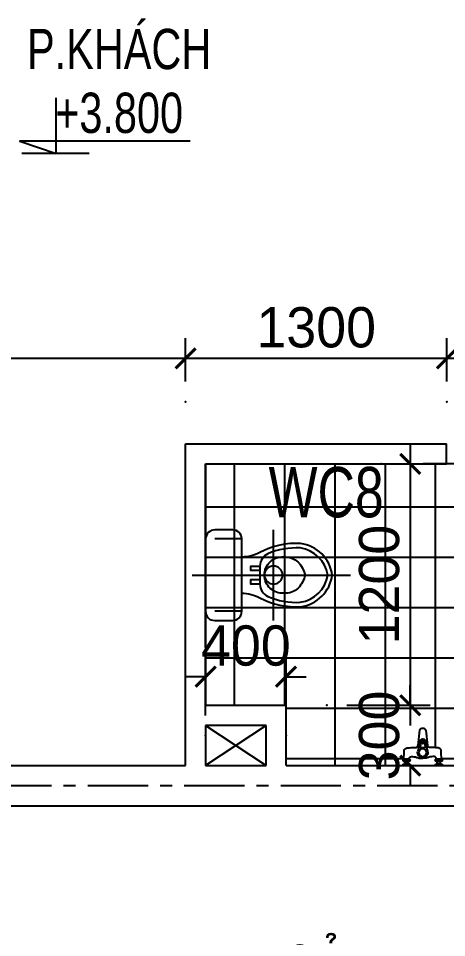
# Model space of a CAD drawing. Header units: inches. Extents: x -844707 to -690155, y -211546 to -175871.
# Drawn here: x -742312 to -740182, y -188168 to -183598 of the extents above; entities that cross this region are included whole.
import ezdxf

# ---------------------------------------------------------------- set-up
doc = ezdxf.new("R2010")
doc.units = ezdxf.units.IN
doc.header["$LTSCALE"] = 48
doc.header["$MEASUREMENT"] = 0
doc.linetypes.add('CENTER', pattern=[2, 1.25, -0.25, 0.25, -0.25])
for name, color, linetype in [('DWGSHARE.com-1HATCHCO-DWGSHARE.com', 8, 'Continuous'), ('DWGSHARE.com-CUA-DWGSHARE.com', 231, 'Continuous'), ('DWGSHARE.com-DIM-DWGSHARE.com', 251, 'Continuous'), ('DWGSHARE.com-HATCH-DWGSHARE.com', 8, 'Continuous'), ('DWGSHARE.com-LAYER1-DWGSHARE.com', 150, 'Continuous'), ('DWGSHARE.com-TBI-DWGSHARE.com', 7, 'Continuous'), ('DWGSHARE.com-text-DWGSHARE.com', 3, 'Continuous'), ('DWGSHARE.com-truc-DWGSHARE.com', 250, 'CENTER'), ('DWGSHARE.com-TUONG-DWGSHARE.com', 7, 'Continuous')]:
    doc.layers.add(name, color=color, linetype=linetype)
doc.layers.add('DWGSHARE.com-DefPoints-DWGSHARE.com', color=7, linetype='Continuous', plot=False)
doc.styles.add('KTEN', font='', dxfattribs={"width": 0.9})
doc.styles.add('VNI-AVO', font='')
doc.styles.get('KTEN').set_extended_font_data('VNI-Helve-Condense')
doc.styles.get('VNI-AVO').set_extended_font_data('VNI-Avo')
doc.dimstyles.new('tl1-100', dxfattribs={"dimtxt": 200, "dimasz": 100, "dimexe": 100, "dimexo": 100, "dimgap": 50, "dimtad": 1, "dimdec": 0, "dimzin": 0, "dimdsep": 46, "dimtxsty": 'VNI-AVO', "dimblk": 'ARCHTICK', "dimcen": 1, "dimdle": 100, "dimclrd": 256, "dimclre": 256, "dimclrt": 2, "dimadec": 0, "dimazin": 0, "dimtfac": 1, "dimtdec": 0, "dimtix": 1, "dimtofl": 0, "dimtmove": 2, "dimatfit": 3, "dimldrblk": 'ARCHTICK', "dimfxl": 1, "dimtolj": 2, "dimtzin": 0, "dimarcsym": 0})

# ---------------------------------------------------------------- blocks, each defined once
blk = doc.blocks.new('voisenmb')
at = {"layer": 'DWGSHARE.com-HATCH-DWGSHARE.com', "ltscale": 3}
for p, q in [((-8418.4, 182232.8), (-8418.4, 182229.4)), ((-8418.4, 182232.8), (-8378.4, 182232.8)), ((-8418.4, 182232.8), (-8418.4, 182229.4)), ((-8418.4, 182232.8), (-8378.4, 182232.8)), ((-8418.4, 182229.4), (-8407.2, 182221.6)), ((-8418.4, 182229.4), (-8407.2, 182221.6)), ((-8407.2, 182221.6), (-8407.2, 182210.3)), ((-8407.2, 182221.6), (-8407.2, 182210.3)), ((-8389.6, 182221.6), (-8378.4, 182229.4)), ((-8389.6, 182221.6), (-8378.4, 182229.4)), ((-8389.6, 182221.6), (-8389.6, 182210.3)), ((-8389.6, 182221.6), (-8389.6, 182210.3)), ((-8378.4, 182232.8), (-8378.4, 182229.4)), ((-8378.4, 182232.8), (-8378.4, 182229.4)), ((-8258.4, 182232.8), (-8258.4, 182229.4)), ((-8258.4, 182232.8), (-8218.4, 182232.8)), ((-8258.4, 182232.8), (-8258.4, 182229.4)), ((-8258.4, 182232.8), (-8218.4, 182232.8)), ((-8258.4, 182229.4), (-8247.2, 182221.6)), ((-8258.4, 182229.4), (-8247.2, 182221.6)), ((-8247.2, 182221.6), (-8247.2, 182210.3)), ((-8247.2, 182221.6), (-8247.2, 182210.3)), ((-8229.6, 182221.6), (-8218.4, 182229.4)), ((-8229.6, 182221.6), (-8218.4, 182229.4)), ((-8229.6, 182221.6), (-8229.6, 182210.3)), ((-8229.6, 182221.6), (-8229.6, 182210.3)), ((-8218.4, 182232.8), (-8218.4, 182229.4)), ((-8218.4, 182232.8), (-8218.4, 182229.4)), ((-8411.9, 182199.7), (-8411.9, 182202.3)), ((-8411.9, 182202.3), (-8385, 182202.3)), ((-8411.9, 182199.7), (-8411.9, 182202.3)), ((-8411.9, 182202.3), (-8385, 182202.3)), ((-8411.9, 182199.7), (-8385, 182199.7)), ((-8411.9, 182199.7), (-8385, 182199.7)), ((-8385, 182199.7), (-8385, 182202.3)), ((-8385, 182199.7), (-8385, 182202.3)), ((-8329.9, 182106.8), (-8343, 182161.3)), ((-8329.9, 182106.8), (-8343, 182161.3)), ((-8307, 182106.8), (-8293.8, 182161.3)), ((-8307, 182106.8), (-8293.8, 182161.3)), ((-8251.9, 182199.7), (-8251.9, 182202.3)), ((-8251.9, 182202.3), (-8225, 182202.3)), ((-8251.9, 182199.7), (-8251.9, 182202.3)), ((-8251.9, 182202.3), (-8225, 182202.3)), ((-8251.9, 182199.7), (-8225, 182199.7)), ((-8251.9, 182199.7), (-8225, 182199.7)), ((-8225, 182199.7), (-8225, 182202.3)), ((-8225, 182199.7), (-8225, 182202.3)), ((-8334, 182055.8), (-8342.7, 182132.3)), ((-8334, 182055.8), (-8342.7, 182132.3)), ((-8325.3, 182108.7), (-8330.7, 182139)), ((-8325.3, 182108.7), (-8330.7, 182139)), ((-8311.6, 182108.7), (-8306.2, 182139)), ((-8311.6, 182108.7), (-8306.2, 182139)), ((-8302.9, 182055.8), (-8294.1, 182132.3)), ((-8302.9, 182055.8), (-8294.1, 182132.3))]:
    blk.add_line(p, q, dxfattribs=at)
at = {"layer": 'DWGSHARE.com-HATCH-DWGSHARE.com'}
for p, q in [((-8378.4, 182229.4), (-8418.4, 182229.4)), ((-8378.4, 182229.4), (-8418.4, 182229.4)), ((-8383.1, 182210.3), (-8413.7, 182210.3)), ((-8383.1, 182210.3), (-8413.7, 182210.3)), ((-8389.6, 182221.6), (-8407.2, 182221.6)), ((-8389.6, 182221.6), (-8407.2, 182221.6)), ((-8389.6, 182221.6), (-8407.2, 182221.6)), ((-8389.6, 182221.6), (-8407.2, 182221.6)), ((-8218.4, 182229.4), (-8258.4, 182229.4)), ((-8218.4, 182229.4), (-8258.4, 182229.4)), ((-8223.1, 182210.3), (-8253.7, 182210.3)), ((-8223.1, 182210.3), (-8253.7, 182210.3)), ((-8229.6, 182221.6), (-8247.2, 182221.6)), ((-8229.6, 182221.6), (-8247.2, 182221.6)), ((-8229.6, 182221.6), (-8247.2, 182221.6)), ((-8229.6, 182221.6), (-8247.2, 182221.6)), ((-8229.6, 182221.6), (-8247.2, 182221.6)), ((-8229.6, 182221.6), (-8247.2, 182221.6)), ((-8413.7, 182202.3), (-8383.1, 182202.3)), ((-8413.7, 182202.3), (-8383.1, 182202.3)), ((-8253.7, 182202.3), (-8223.1, 182202.3)), ((-8253.7, 182202.3), (-8223.1, 182202.3))]:
    blk.add_line(p, q, dxfattribs=at)
at = {"layer": 'DWGSHARE.com-HATCH-DWGSHARE.com', "ltscale": 3}
for centre, major_axis, start_param, end_param in [((-8409.9, 182206.3), (4.34, 4.34), 1.798119, 2.91427), ((-8409.9, 182206.3), (4.34, 4.34), 1.798119, 2.91427), ((-8413.7, 182208.7), (-1.13, 1.13), -0.785398, 0.227323), ((-8413.7, 182208.7), (-1.13, 1.13), -0.785398, 0.227323), ((-8418.4, 182206.3), (0, 6.13), 4.001769, 5.423009), ((-8418.4, 182206.3), (0, 6.13), 4.001769, 5.423009), ((-8402.4, 182206.3), (0, 6.13), 0.860176, 2.281416), ((-8402.4, 182206.3), (0, 6.13), 0.860176, 2.281416), ((-8394.4, 182206.3), (0, 6.13), 4.001769, 5.423009), ((-8394.4, 182206.3), (0, 6.13), 4.001769, 5.423009), ((-8378.5, 182206.3), (0, 6.13), 0.860176, 2.281416), ((-8378.5, 182206.3), (0, 6.13), 0.860176, 2.281416), ((-8383.1, 182208.7), (1.13, 1.13), 6.055862, 7.068583), ((-8383.1, 182208.7), (1.13, 1.13), 6.055862, 7.068583), ((-8387, 182206.3), (-4.34, 4.34), 3.368916, 4.485066), ((-8387, 182206.3), (-4.34, 4.34), 3.368916, 4.485066), ((-8249.9, 182206.3), (4.34, 4.34), 1.798119, 2.91427), ((-8249.9, 182206.3), (4.34, 4.34), 1.798119, 2.91427), ((-8253.7, 182208.7), (-1.13, 1.13), -0.785398, 0.227323), ((-8253.7, 182208.7), (-1.13, 1.13), -0.785398, 0.227323), ((-8258.4, 182206.3), (0, 6.13), 4.001769, 5.423009), ((-8258.4, 182206.3), (0, 6.13), 4.001769, 5.423009), ((-8242.4, 182206.3), (0, 6.13), 0.860176, 2.281416), ((-8242.4, 182206.3), (0, 6.13), 0.860176, 2.281416), ((-8234.4, 182206.3), (0, 6.13), 4.001769, 5.423009), ((-8234.4, 182206.3), (0, 6.13), 4.001769, 5.423009), ((-8218.5, 182206.3), (0, 6.13), 0.860176, 2.281416), ((-8218.5, 182206.3), (0, 6.13), 0.860176, 2.281416), ((-8223.1, 182208.7), (1.13, 1.13), 6.055862, 7.068583), ((-8223.1, 182208.7), (1.13, 1.13), 6.055862, 7.068583), ((-8227, 182206.3), (-4.34, 4.34), 3.368916, 4.485066), ((-8227, 182206.3), (-4.34, 4.34), 3.368916, 4.485066), ((-8413.7, 182203.9), (1.13, 1.13), 2.91427, 3.926991), ((-8413.7, 182203.9), (1.13, 1.13), 2.91427, 3.926991), ((-8383.1, 182203.9), (-1.13, 1.13), 2.356194, 3.368916), ((-8383.1, 182203.9), (-1.13, 1.13), 2.356194, 3.368916), ((-8318.8, 182167.8), (0, 25.1), -0.013207, 1.844129), ((-8318.8, 182167.8), (0, 25.1), -0.013207, 1.844129), ((-8318.4, 182167.8), (0, 19.1), 1.571708340565867, 7.854893647745453), ((-8318.4, 182167.8), (0, 19.1), 1.571708340565867, 7.854893647745453), ((-8318.1, 182167.8), (0, 25.1), 4.438444, 6.29578), ((-8318.1, 182167.8), (0, 25.1), 4.438444, 6.29578), ((-8253.7, 182203.9), (1.13, 1.13), 2.91427, 3.926991), ((-8253.7, 182203.9), (1.13, 1.13), 2.91427, 3.926991), ((-8223.1, 182203.9), (-1.13, 1.13), 2.356194, 3.368916), ((-8223.1, 182203.9), (-1.13, 1.13), 2.356194, 3.368916), ((-8326.8, 182139.7), (0, 4), -0.278794, 1.747276), ((-8326.8, 182139.7), (0, 4), -0.278794, 1.747276), ((-8318.8, 182167.8), (0, 25.1), 2.864263, 3.155347), ((-8318.8, 182167.8), (0, 25.1), 2.864263, 3.155347), ((-8318.4, 182117.2), (0, 6.4), 1.570342, 7.853527), ((-8318.4, 182117.2), (0, 6.4), 1.570342, 7.853527), ((-8318.1, 182167.8), (0, 25.1), 3.127761, 3.418845), ((-8318.1, 182167.8), (0, 25.1), 3.127761, 3.418845), ((-8310.1, 182139.7), (-0.01, 4), 4.533638, 6.559707), ((-8310.1, 182139.7), (-0.01, 4), 4.533638, 6.559707), ((-8318.4, 182113), (0, 13), 2.066721, 4.216464), ((-8318.4, 182113), (0, 13), 2.066721, 4.216464), ((-8318.4, 182111.3), (0.02, 7.32), 1.942556, 4.346595), ((-8318.4, 182111.3), (0.02, 7.32), 1.942556, 4.346595), ((-8318.4, 182063), (0, 17.2), 2.009051, 4.2763), ((-8318.4, 182063), (0, 17.2), 2.009051, 4.2763), ((-8318.4, 182063), (0, 17.2), 2.009051, 4.2763)]:
    blk.add_ellipse(centre, major_axis=major_axis, ratio=1, start_param=start_param, end_param=end_param, dxfattribs=at)
for points, knots in [([(-8411.9, 182199.7), (-8411.4, 182186.3), (-8410.8, 182171.8), (-8410.3, 182155), (-8407, 182149.3), (-8400.5, 182145.2), (-8383, 182143.8), (-8366.4, 182142), (-8348.5, 182142.1), (-8343.9, 182137.3), (-8343.2, 182134.2), (-8342.7, 182132.3)], [0, 0, 0, 0, 2564.883919, 2784.580506, 3167.09667, 3757.053596, 4158.914698, 6489.176167, 7087.680095, 7332.065807, 7692.426366, 7692.426366, 7692.426366, 7692.426366]), ([(-8411.9, 182199.7), (-8411.4, 182186.3), (-8410.8, 182171.8), (-8410.3, 182155), (-8407, 182149.3), (-8400.5, 182145.2), (-8383, 182143.8), (-8366.4, 182142), (-8348.5, 182142.1), (-8343.9, 182137.3), (-8343.2, 182134.2), (-8342.7, 182132.3)], [0, 0, 0, 0, 2564.883919, 2784.580506, 3167.09667, 3757.053596, 4158.914698, 6489.176167, 7087.680095, 7332.065807, 7692.426366, 7692.426366, 7692.426366, 7692.426366]), ([(-8385, 182199.7), (-8385, 182197.4), (-8385.1, 182192.9), (-8378.8, 182187), (-8367.6, 182187.7), (-8353.5, 182189.5), (-8340.1, 182194.2), (-8328.9, 182196.6), (-8318.4, 182196.4)], [0, 0, 0, 0, 8.475038, 15.961674, 29.255673, 47.963091, 70.422589, 93.837243, 93.837243, 93.837243, 93.837243]), ([(-8385, 182199.7), (-8385, 182197.4), (-8385.1, 182192.9), (-8378.8, 182187), (-8367.6, 182187.7), (-8353.5, 182189.5), (-8340.1, 182194.2), (-8328.9, 182196.6), (-8318.4, 182196.4)], [0, 0, 0, 0, 8.475038, 15.961674, 29.255673, 47.963091, 70.422589, 93.837243, 93.837243, 93.837243, 93.837243]), ([(-8251.9, 182199.7), (-8251.8, 182197.4), (-8251.8, 182192.9), (-8258.1, 182187), (-8269.2, 182187.7), (-8283.4, 182189.5), (-8296.8, 182194.2), (-8307.9, 182196.6), (-8318.4, 182196.4)], [0, 0, 0, 0, 8.475038, 15.961674, 29.255673, 47.963091, 70.422589, 93.837243, 93.837243, 93.837243, 93.837243]), ([(-8251.9, 182199.7), (-8251.8, 182197.4), (-8251.8, 182192.9), (-8258.1, 182187), (-8269.2, 182187.7), (-8283.4, 182189.5), (-8296.8, 182194.2), (-8307.9, 182196.6), (-8318.4, 182196.4)], [0, 0, 0, 0, 8.475038, 15.961674, 29.255673, 47.963091, 70.422589, 93.837243, 93.837243, 93.837243, 93.837243]), ([(-8225, 182199.7), (-8225.5, 182186.3), (-8226.1, 182171.8), (-8226.6, 182155), (-8229.9, 182149.3), (-8236.3, 182145.2), (-8253.9, 182143.8), (-8270.4, 182142), (-8288.3, 182142.1), (-8292.9, 182137.3), (-8293.7, 182134.2), (-8294.1, 182132.3)], [0, 0, 0, 0, 2564.883919, 2784.580506, 3167.09667, 3757.053596, 4158.914698, 6489.176167, 7087.680095, 7332.065807, 7692.426366, 7692.426366, 7692.426366, 7692.426366]), ([(-8225, 182199.7), (-8225.5, 182186.3), (-8226.1, 182171.8), (-8226.6, 182155), (-8229.9, 182149.3), (-8236.3, 182145.2), (-8253.9, 182143.8), (-8270.4, 182142), (-8288.3, 182142.1), (-8292.9, 182137.3), (-8293.7, 182134.2), (-8294.1, 182132.3)], [0, 0, 0, 0, 2564.883919, 2784.580506, 3167.09667, 3757.053596, 4158.914698, 6489.176167, 7087.680095, 7332.065807, 7692.426366, 7692.426366, 7692.426366, 7692.426366])]:
    blk.add_open_spline(points, degree=3, knots=knots, dxfattribs=at)
for p in [(-8398.4, 182206.3), (-8238.4, 182206.3)]:
    blk.add_point(p, dxfattribs=at)
blk = doc.blocks.new('A$C60FA756C')
at = {"layer": 'DWGSHARE.com-1HATCHCO-DWGSHARE.com', "ltscale": 50}
for p, q in [((5715, 20002), (5715, 0)), ((1143, 13716), (1143, 17145)), ((10287, 13716), (10287, 17145)), ((11430, 9715), (0, 9715))]:
    blk.add_line(p, q, dxfattribs=at)
for points in [[(1143, 18288), (10287, 18288, -0.4470271), (11430, 17145), (11430, 14859, -0.4142136), (10287, 13716), (1143, 13716, -0.4142136), (0, 14859), (0, 17145, -0.4142136)], [(5715, 2864, -0.3269102), (2284, 6341, -0.1128843), (3021, 10445, -0.2905671), (4572, 11430), (6858, 11430, -0.2905671), (8409, 10445, -0.1128843), (9146, 6341, -0.3269102)]]:
    blk.add_lwpolyline(points, format="xyb", close=True, dxfattribs=at)
for points in [[(8001, 13716, 0.1231056), (8573, 11430, -0.1351714), (9715, 6286, -0.3340492), (5715, 2286, -0.3340492), (1715, 6286, -0.1351714), (2858, 11430, 0.1231056), (3429, 13716)], [(5715, 5715), (5715, 5715, 0.1278398), (7368, 6600, 0.2059804), (8007, 8404, 0.4332374), (5715, 10858, 0.4415903), (3423, 8404, 0.2059804), (4062, 6600, 0.1278398), (5715, 5715)]]:
    blk.add_lwpolyline(points, format="xyb", dxfattribs=at)
for points in [[(5144, 11430), (5144, 12573), (4572, 12573), (4572, 11430)], [(6858, 11430), (6858, 12573), (6286, 12573), (6286, 11430)]]:
    blk.add_lwpolyline(points, dxfattribs=at)
blk.add_circle((5715, 9715), 1143, dxfattribs=at)
blk = doc.blocks.new('XIBET1')
at = {"layer": 'DWGSHARE.com-1HATCHCO-DWGSHARE.com', "ltscale": 50}
blk.add_blockref('A$C60FA756C', (-5715, -18288), dxfattribs=at)
blk = doc.blocks.new('_ArchTick')
at = {"color": 0, "linetype": 'ByBlock', "const_width": 0.15}
blk.add_lwpolyline([(-0.5, -0.5), (0.5, 0.5)], dxfattribs=at)
blk = doc.blocks.new('*D672')
at = {"layer": 'DWGSHARE.com-DefPoints-DWGSHARE.com', "color": 0, "transparency": 16777216}
for p in [(-741380.4, -186870.8), (-741380.4, -187163.1), (-740980.1, -187163.1)]:
    blk.add_point(p, dxfattribs=at)
at = {"layer": 'DWGSHARE.com-DIM-DWGSHARE.com', "lineweight": -2, "transparency": 16777216}
for p, q in [((-741380.4, -187063.1), (-741380.4, -186770.8)), ((-740980.1, -187063.1), (-740980.1, -186770.8)), ((-741380.4, -186870.8), (-741480.4, -186870.8)), ((-740980.1, -186870.8), (-740880.1, -186870.8))]:
    blk.add_line(p, q, dxfattribs=at)
at = {"layer": 'DWGSHARE.com-DIM-DWGSHARE.com', "lineweight": -2, "transparency": 16777216, "xscale": 100, "yscale": 100, "zscale": 100}
blk.add_blockref('_ArchTick', (-741380.4, -186870.8), dxfattribs=at)
at = {"layer": 'DWGSHARE.com-DIM-DWGSHARE.com', "lineweight": -2, "transparency": 16777216, "xscale": 100, "yscale": 100, "zscale": 100, "rotation": 180}
blk.add_blockref('_ArchTick', (-740980.1, -186870.8), dxfattribs=at)
at = {"layer": 'DWGSHARE.com-DIM-DWGSHARE.com', "color": 2, "transparency": 16777216, "insert": (-741180.2, -186717.3), "char_height": 200, "attachment_point": 5, "style": 'VNI-AVO'}
blk.add_mtext('\\A2;400', dxfattribs=at)
blk = doc.blocks.new('*D673')
at = {"layer": 'DWGSHARE.com-DefPoints-DWGSHARE.com', "color": 0, "transparency": 16777216}
for p in [(-740778.2, -187013.1), (-740606.8, -187313.1), (-740362.8, -187313.1)]:
    blk.add_point(p, dxfattribs=at)
at = {"layer": 'DWGSHARE.com-DIM-DWGSHARE.com', "lineweight": -2, "transparency": 16777216}
for p, q in [((-740362.8, -187013.1), (-740362.8, -186913.1)), ((-740678.2, -187013.1), (-740262.8, -187013.1)), ((-740506.8, -187313.1), (-740262.8, -187313.1)), ((-740362.8, -187313.1), (-740362.8, -187413.1))]:
    blk.add_line(p, q, dxfattribs=at)
at = {"layer": 'DWGSHARE.com-DIM-DWGSHARE.com', "lineweight": -2, "transparency": 16777216, "xscale": 100, "yscale": 100, "zscale": 100}
for p, rotation in [((-740362.8, -187013.1), 270), ((-740362.8, -187313.1), 90)]:
    blk.add_blockref('_ArchTick', p, dxfattribs=dict(at, rotation=rotation))
at = {"layer": 'DWGSHARE.com-DIM-DWGSHARE.com', "color": 2, "transparency": 16777216, "insert": (-740516.3, -187163.1), "char_height": 200, "attachment_point": 5, "rotation": 90, "style": 'VNI-AVO'}
blk.add_mtext('\\A2;300', dxfattribs=at)
blk = doc.blocks.new('*D674')
at = {"layer": 'DWGSHARE.com-DefPoints-DWGSHARE.com', "color": 0, "transparency": 16777216}
for p in [(-740507.7, -185813.1), (-740606.8, -187013.1), (-740362.8, -187013.1)]:
    blk.add_point(p, dxfattribs=at)
at = {"layer": 'DWGSHARE.com-DIM-DWGSHARE.com', "lineweight": -2, "transparency": 16777216}
for p, q in [((-740362.8, -185713.1), (-740362.8, -187113.1)), ((-740407.7, -185813.1), (-740262.8, -185813.1)), ((-740506.8, -187013.1), (-740262.8, -187013.1))]:
    blk.add_line(p, q, dxfattribs=at)
at = {"layer": 'DWGSHARE.com-DIM-DWGSHARE.com', "lineweight": -2, "transparency": 16777216, "xscale": 100, "yscale": 100, "zscale": 100}
for p, rotation in [((-740362.8, -185813.1), 90), ((-740362.8, -187013.1), 270)]:
    blk.add_blockref('_ArchTick', p, dxfattribs=dict(at, rotation=rotation))
at = {"layer": 'DWGSHARE.com-DIM-DWGSHARE.com', "color": 2, "transparency": 16777216, "insert": (-740516.3, -186413.1), "char_height": 200, "attachment_point": 5, "rotation": 90, "style": 'VNI-AVO'}
blk.add_mtext('\\A2;1200', dxfattribs=at)
blk = doc.blocks.new('*D675')
at = {"layer": 'DWGSHARE.com-DefPoints-DWGSHARE.com', "color": 0, "transparency": 16777216}
for p in [(-741480.4, -185288.6), (-741480.4, -185503.8), (-740180.2, -185503.8)]:
    blk.add_point(p, dxfattribs=at)
at = {"layer": 'DWGSHARE.com-DIM-DWGSHARE.com', "lineweight": -2, "transparency": 16777216}
for p, q in [((-741480.4, -185403.8), (-741480.4, -185188.6)), ((-740180.2, -185403.8), (-740180.2, -185188.6)), ((-740080.2, -185288.6), (-741580.4, -185288.6))]:
    blk.add_line(p, q, dxfattribs=at)
at = {"layer": 'DWGSHARE.com-DIM-DWGSHARE.com', "lineweight": -2, "transparency": 16777216, "xscale": 100, "yscale": 100, "zscale": 100, "rotation": 180}
blk.add_blockref('_ArchTick', (-741480.4, -185288.6), dxfattribs=at)
at = {"layer": 'DWGSHARE.com-DIM-DWGSHARE.com', "lineweight": -2, "transparency": 16777216, "xscale": 100, "yscale": 100, "zscale": 100}
blk.add_blockref('_ArchTick', (-740180.2, -185288.6), dxfattribs=at)
at = {"layer": 'DWGSHARE.com-DIM-DWGSHARE.com', "color": 2, "transparency": 16777216, "insert": (-740830.3, -185135.1), "char_height": 200, "attachment_point": 5, "style": 'VNI-AVO'}
blk.add_mtext('\\A2;1300', dxfattribs=at)
blk = doc.blocks.new('*D676')
at = {"layer": 'DWGSHARE.com-DefPoints-DWGSHARE.com', "color": 0, "transparency": 16777216}
for p in [(-740180.2, -185288.6), (-739480.1, -185476.2), (-740180.2, -185503.8)]:
    blk.add_point(p, dxfattribs=at)
at = {"layer": 'DWGSHARE.com-DIM-DWGSHARE.com', "lineweight": -2, "transparency": 16777216}
for p, q in [((-740180.2, -185403.8), (-740180.2, -185188.6)), ((-739480.1, -185376.2), (-739480.1, -185188.6)), ((-739380.1, -185288.6), (-740280.2, -185288.6))]:
    blk.add_line(p, q, dxfattribs=at)
at = {"layer": 'DWGSHARE.com-DIM-DWGSHARE.com', "lineweight": -2, "transparency": 16777216, "xscale": 100, "yscale": 100, "zscale": 100, "rotation": 180}
blk.add_blockref('_ArchTick', (-740180.2, -185288.6), dxfattribs=at)
at = {"layer": 'DWGSHARE.com-DIM-DWGSHARE.com', "lineweight": -2, "transparency": 16777216, "xscale": 100, "yscale": 100, "zscale": 100}
blk.add_blockref('_ArchTick', (-739480.1, -185288.6), dxfattribs=at)
at = {"layer": 'DWGSHARE.com-DIM-DWGSHARE.com', "color": 2, "transparency": 16777216, "insert": (-739830.2, -185449.3), "char_height": 200, "attachment_point": 5, "style": 'VNI-AVO'}
blk.add_mtext('\\A2;700', dxfattribs=at)
blk = doc.blocks.new('*D687')
at = {"layer": 'DWGSHARE.com-DefPoints-DWGSHARE.com', "color": 0, "transparency": 16777216}
for p in [(-744330.8, -185288.6), (-741480.4, -185503.8), (-744330.8, -185589.4)]:
    blk.add_point(p, dxfattribs=at)
at = {"layer": 'DWGSHARE.com-DIM-DWGSHARE.com', "lineweight": -2, "transparency": 16777216}
for p, q in [((-744330.8, -185489.4), (-744330.8, -185188.6)), ((-741480.4, -185403.8), (-741480.4, -185188.6)), ((-741380.4, -185288.6), (-744430.8, -185288.6))]:
    blk.add_line(p, q, dxfattribs=at)
at = {"layer": 'DWGSHARE.com-DIM-DWGSHARE.com', "lineweight": -2, "transparency": 16777216, "xscale": 100, "yscale": 100, "zscale": 100, "rotation": 180}
blk.add_blockref('_ArchTick', (-744330.8, -185288.6), dxfattribs=at)
at = {"layer": 'DWGSHARE.com-DIM-DWGSHARE.com', "lineweight": -2, "transparency": 16777216, "xscale": 100, "yscale": 100, "zscale": 100}
blk.add_blockref('_ArchTick', (-741480.4, -185288.6), dxfattribs=at)
at = {"layer": 'DWGSHARE.com-DIM-DWGSHARE.com', "color": 2, "transparency": 16777216, "insert": (-742905.6, -185135.1), "char_height": 200, "attachment_point": 5, "style": 'VNI-AVO'}
blk.add_mtext('\\A2;2850', dxfattribs=at)

msp = doc.modelspace()

# ---------------------------------------------------------------- hatches: boundary and pattern name
at = {"layer": 'DWGSHARE.com-HATCH-DWGSHARE.com'}
h = msp.add_hatch(dxfattribs=at)
h.set_pattern_fill('ANSI37', color=256, scale=2000, angle=45, style=0)
h.set_pattern_definition([(90, (-1492236.2, 3222.64), (250, 4e-14), []), (7e-15, (-1492236.2, 3222.64), (4e-14, -250), [])])
edge = h.paths.add_edge_path()
edge.add_line((-741380.5, -185813.1), (-740180.4, -185813.1))
edge.add_line((-740180.4, -185813.1), (-740180.4, -185800.6))
edge.add_line((-740180.4, -185800.6), (-740154.1, -185800.6))
edge.add_arc((-739506.7, -185800.6), 647.4, 180, 266.9014)
edge.add_line((-739541.7, -186447), (-739506.7, -186447))
edge.add_line((-739506.7, -186447), (-739506.7, -186429.5))
edge.add_line((-739506.7, -186429.5), (-739498, -186429.5))
edge.add_line((-739498, -186429.5), (-739498, -186433.9))
edge.add_line((-739498, -186433.9), (-739471.8, -186438.2))
edge.add_line((-739471.8, -186438.2), (-739467.4, -186438.2))
edge.add_line((-739467.4, -186438.2), (-739467.4, -186403.2))
edge.add_line((-739467.4, -186403.2), (-739471.8, -186403.2))
edge.add_line((-739471.8, -186403.2), (-739498, -186407.6))
edge.add_line((-739498, -186407.6), (-739498, -186412))
edge.add_line((-739498, -186412), (-739506.7, -186412))
edge.add_line((-739506.7, -186412), (-739506.7, -186394.5))
edge.add_line((-739506.7, -186394.5), (-739506.7, -185853))
edge.add_line((-739506.7, -185853), (-739506.7, -185800.6))
edge.add_line((-739506.7, -185800.6), (-739480.3, -185800.6))
edge.add_line((-739480.3, -185800.6), (-739480.3, -185813.1))
edge.add_line((-739480.3, -185813.1), (-739380.3, -185813.1))
edge.add_line((-739380.3, -185813.1), (-739380.3, -186572.9))
edge.add_line((-739380.3, -186572.9), (-739403.5, -186572.9))
edge.add_line((-739403.5, -186572.9), (-739403.5, -186746.7))
edge.add_arc((-739557.5, -186912.7), 226.4, 407.1476, 446.4552)
edge.add_arc((-739564, -186925.4), 239.6, 445.1068, 540.312)
edge.add_arc((-739564, -186928), 239.6, 539.688, 634.8932)
edge.add_arc((-739557.5, -186940.7), 226.4, 273.5448, 312.8524)
edge.add_line((-739403.5, -187106.7), (-739403.5, -187249.4))
edge.add_line((-739403.5, -187249.4), (-739380.3, -187249.4))
edge.add_line((-739380.3, -187249.4), (-739380.3, -187313.1))
edge.add_line((-739380.3, -187313.1), (-740199.8, -187313.1))
edge.add_line((-740199.8, -187313.1), (-740199.8, -187309.7))
edge.add_line((-740199.8, -187309.7), (-740211, -187301.9))
edge.add_line((-740211, -187301.9), (-740211, -187290.4))
edge.add_ellipse((-740215.7, -187286.6), major_axis=(0, 6.13), ratio=1, start_angle=229.2845, end_angle=310.7155)
edge.add_line((-740211.1, -187282.6), (-740206.3, -187282.6))
edge.add_line((-740206.3, -187282.6), (-740206.3, -187280))
edge.add_spline(control_points=[(-740206.3, -187280), (-740206.9, -187266.6), (-740207.4, -187252), (-740207.9, -187235.3), (-740211.2, -187229.6), (-740217.7, -187225.5), (-740235.2, -187224.1), (-740251.8, -187222.2), (-740269.7, -187222.4), (-740274.3, -187217.6), (-740275, -187214.4), (-740275.5, -187212.6)], knot_values=[0, 0, 0, 0, 2564.883919, 2784.580506, 3167.09667, 3757.053596, 4158.914698, 6489.176167, 7087.680095, 7332.065807, 7692.426366, 7692.426366, 7692.426366, 7692.426366], degree=3, periodic=0)
edge.add_line((-740275.5, -187212.6), (-740284.2, -187136))
edge.add_ellipse((-740299.8, -187143.3), major_axis=(0, 17.2), ratio=1, start_angle=294.9861, end_angle=424.8899)
edge.add_line((-740315.3, -187136), (-740324.1, -187212.6))
edge.add_spline(control_points=[(-740324.1, -187212.6), (-740324.5, -187214.4), (-740325.3, -187217.6), (-740329.9, -187222.4), (-740347.8, -187222.2), (-740364.3, -187224.1), (-740381.9, -187225.5), (-740388.4, -187229.6), (-740391.6, -187235.3), (-740392.1, -187252), (-740392.7, -187266.6), (-740393.2, -187280)], knot_values=[0, 0, 0, 0, 360.360559, 604.746271, 1203.250199, 3533.511668, 3935.37277, 4525.329696, 4907.84586, 5127.542447, 7692.426366, 7692.426366, 7692.426366, 7692.426366], degree=3, periodic=0)
edge.add_ellipse((-740395.1, -187284.2), major_axis=(1.13, 1.13), ratio=1, start_angle=45.1216, end_angle=103.0246)
edge.add_ellipse((-740391.3, -187286.6), major_axis=(-4.34, 4.34), ratio=1, start_angle=13.0246, end_angle=76.9754)
edge.add_ellipse((-740395.1, -187289), major_axis=(-1.13, 1.13), ratio=1, start_angle=76.9754, end_angle=135)
edge.add_ellipse((-740399.7, -187286.6), major_axis=(0, 6.13), ratio=1, start_angle=229.2845, end_angle=310.7155, ccw=False)
edge.add_line((-740395.1, -187290.6), (-740388.6, -187290.6))
edge.add_line((-740388.6, -187290.6), (-740388.6, -187301.9))
edge.add_line((-740388.6, -187301.9), (-740399.8, -187309.7))
edge.add_line((-740399.8, -187309.7), (-740399.8, -187313.1))
edge.add_line((-740399.8, -187313.1), (-740980.2, -187313.1))
edge.add_line((-740980.2, -187313.1), (-740980.2, -187013.1))
edge.add_line((-740980.2, -187013.1), (-741380.5, -187013.1))
edge.add_line((-741380.5, -187013.1), (-741380.5, -185813.1))
edge = h.paths.add_edge_path(flags=17)
edge.add_ellipse((-740204.5, -187284.2), major_axis=(1.13, 1.13), ratio=1, start_angle=346.9754, end_angle=404.8784, ccw=False)
edge.add_ellipse((-740208.3, -187286.6), major_axis=(-4.34, 4.34), ratio=1, start_angle=193.0246, end_angle=256.9754, ccw=False)
edge.add_ellipse((-740204.5, -187289), major_axis=(-1.13, 1.13), ratio=1, start_angle=135.1216, end_angle=193.0246, ccw=False)
edge.add_ellipse((-740199.8, -187286.6), major_axis=(0, 6.13), ratio=1, start_angle=49.2845, end_angle=130.7155)

# ---------------------------------------------------------------- linework, layer by layer
at = {"layer": 'DWGSHARE.com-DIM-DWGSHARE.com'}
msp.add_line((-739430.1, -185813.1), (-740298.3, -185813.1), dxfattribs=at)
at = {"layer": 'DWGSHARE.com-HATCH-DWGSHARE.com'}
for p, q in [((-741380.3, -187113.1), (-741079.9, -187313.1)), ((-741079.9, -187113.1), (-741380.3, -187313.1))]:
    msp.add_line(p, q, dxfattribs=at)
at = {"layer": 'DWGSHARE.com-LAYER1-DWGSHARE.com', "color": 1}
msp.add_line((-741959.2, -184270.5), (-742295.3, -184270.5), dxfattribs=at)
msp.add_lwpolyline([(-741457, -184209.2), (-742304.2, -184209.2), (-742124.8, -184270.5), (-742124.8, -183993.4)], dxfattribs=at)
at = {"layer": 'DWGSHARE.com-truc-DWGSHARE.com', "ltscale": 5}
msp.add_line((-733027.1, -187413.1), (-759552, -187413.1), dxfattribs=at)
at = {"layer": 'DWGSHARE.com-TUONG-DWGSHARE.com'}
for p, q in [((-741480.3, -185713.1), (-740182, -185713.1)), ((-741480.3, -187313.1), (-741480.3, -185713.1)), ((-740182, -185813.1), (-740182, -185713.1)), ((-741380.3, -185813.1), (-741380.3, -186726.3)), ((-741380.3, -186726.3), (-741380.3, -185813.1)), ((-741380.3, -185813.1), (-740182, -185813.1)), ((-741380.3, -186718.1), (-741380.3, -187013.1)), ((-741380.3, -186718.1), (-741380.3, -187013.1)), ((-741380.3, -187013.1), (-740979.9, -187013.1)), ((-740979.9, -187313.1), (-740979.9, -187013.1)), ((-741079.9, -187113.7), (-741380.3, -187113.7)), ((-741380.3, -187113.7), (-741380.3, -187313.1)), ((-741380.3, -187113.7), (-741380.3, -187313.1)), ((-741079.9, -187313.1), (-741079.9, -187113.1)), ((-741480.3, -187313.1), (-741480.3, -187213.1)), ((-743080.8, -187313.1), (-741480.3, -187313.1)), ((-741380.3, -187313.1), (-741079.9, -187313.1)), ((-741380.3, -187313.1), (-741079.9, -187313.1)), ((-740979.9, -187313.1), (-739381, -187313.1)), ((-742880.8, -187513.1), (-739381, -187513.1))]:
    msp.add_line(p, q, dxfattribs=at)

# ---------------------------------------------------------------- block references
at = {"layer": 'DWGSHARE.com-HATCH-DWGSHARE.com', "xscale": -1, "rotation": 180}
msp.add_blockref('voisenmb', (-731982.1, -5080.3), dxfattribs=at)
at = {"layer": 'DWGSHARE.com-TBI-DWGSHARE.com', "xscale": -0.03937007870990783, "yscale": 0.03937007870990783, "zscale": 0.03937007874015748, "rotation": 90}
msp.add_blockref('XIBET1', (-741380.3, -186365.9), dxfattribs=at)

# ---------------------------------------------------------------- texts
at = {"layer": 'DWGSHARE.com-CUA-DWGSHARE.com', "style": 'KTEN', "width": 0.9}
msp.add_text('WC8', height=250, dxfattribs=at).set_placement((-741067.1, -186078.3))
at = {"layer": 'DWGSHARE.com-text-DWGSHARE.com', "style": 'KTEN', "width": 0.9}
for s, p in [('P.KHAÙCH', (-742268.8, -183850.2)), ('+3.800', (-742129.1, -184167.6))]:
    msp.add_text(s, height=200, dxfattribs=at).set_placement(p)
at = {"layer": 'DWGSHARE.com-text-DWGSHARE.com', "insert": (-740683.5, -188205.7), "char_height": 200, "width": 1261, "attachment_point": 3, "style": 'KTEN'}
msp.add_mtext('P.NGUÛ', dxfattribs=at)

# ---------------------------------------------------------------- dimensions: what is measured, and where the dimension line sits
at = {"layer": 'DWGSHARE.com-DIM-DWGSHARE.com'}
for base, p1, p2, angle, picture, middle in [((-744330.8, -185288.6), (-741480.4, -185503.8), (-744330.8, -185589.4), 180, '*D687', (-742905.6, -185135.1)), ((-741480.4, -185288.6), (-740180.2, -185503.8), (-741480.4, -185503.8), 180, '*D675', (-740830.3, -185135.1)), ((-740362.8, -187013.1), (-740507.7, -185813.1), (-740606.8, -187013.1), 90, '*D674', (-740516.3, -186413.1)), ((-741380.4, -186870.8), (-740980.1, -187163.1), (-741380.4, -187163.1), 180, '*D672', (-741180.2, -186717.3)), ((-740362.8, -187313.1), (-740778.2, -187013.1), (-740606.8, -187313.1), 90, '*D673', (-740516.3, -187163.1))]:
    dim = msp.add_linear_dim(base=base, p1=p1, p2=p2, angle=angle, dimstyle='tl1-100', dxfattribs=at)
    dim.commit()
    dim.dimension.update_dxf_attribs({"geometry": picture, "text_midpoint": middle})
dim = msp.add_linear_dim(base=(-740180.2, -185288.6), p1=(-739480.1, -185476.2), p2=(-740180.2, -185503.8), angle=180, dimstyle='tl1-100', dxfattribs=at)
dim.commit()
dim.dimension.update_dxf_attribs({"geometry": '*D676', "text_midpoint": (-739830.2, -185449.3), "dimtype": 160})

doc.saveas('drawing.dxf')
